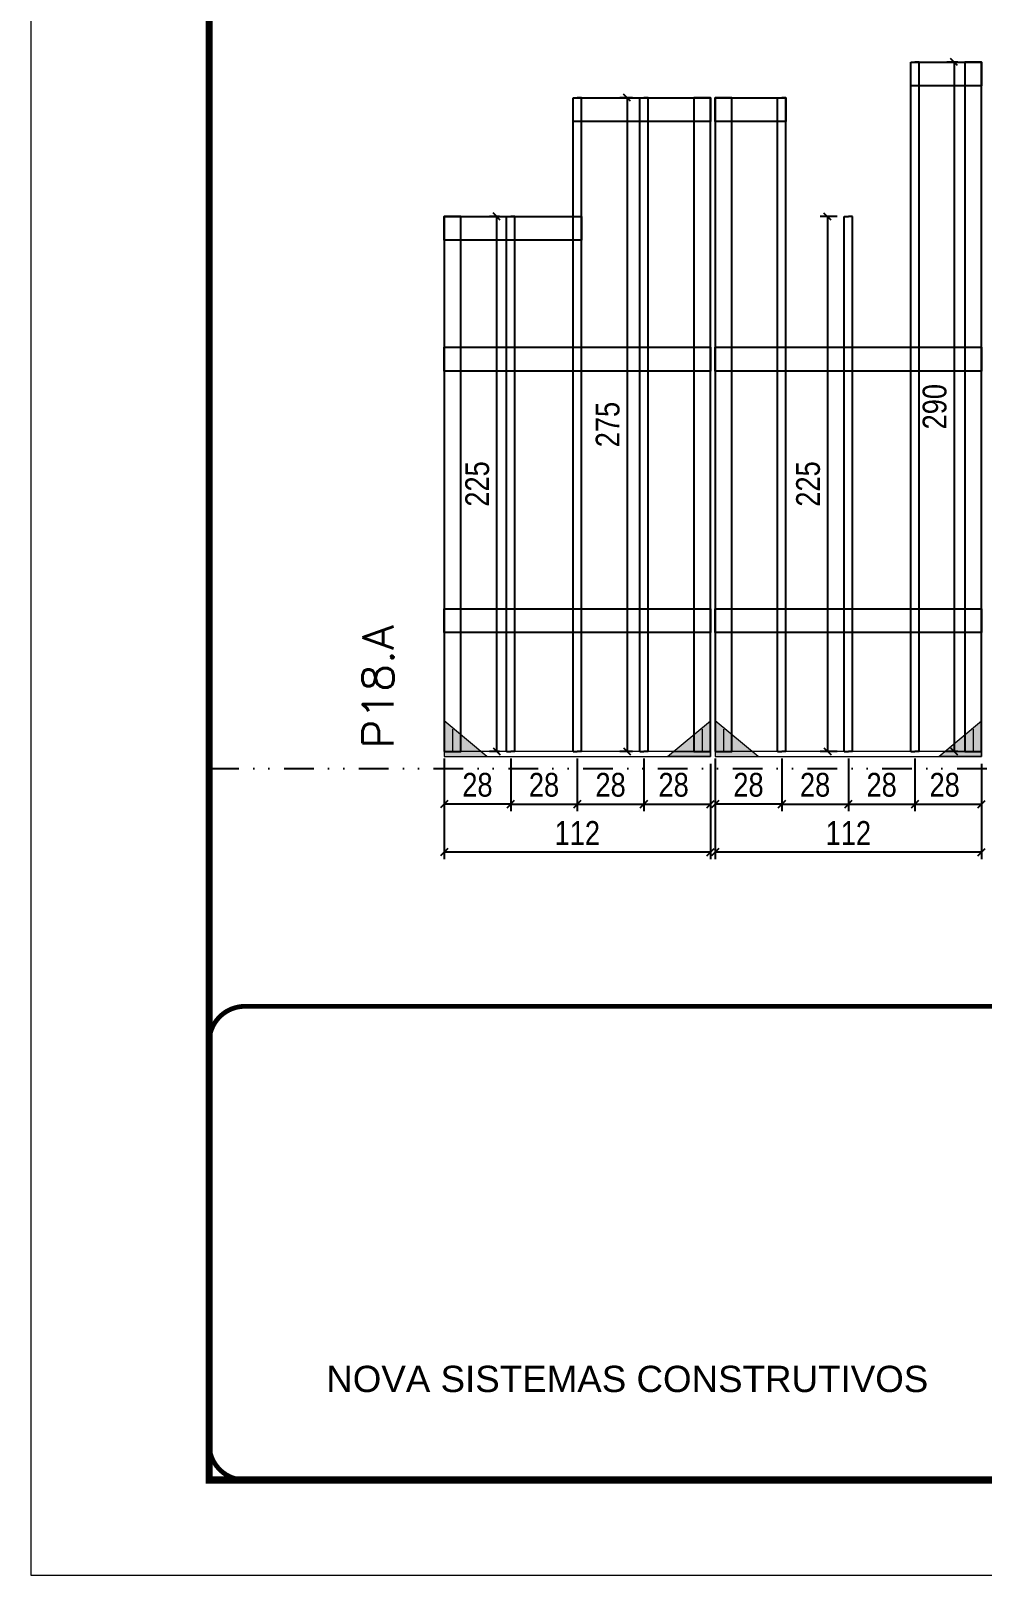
# Model space of a CAD drawing. Extents: x 14400 to 27878, y -21631 to 6985.
# Drawn here: x 19182 to 19582, y 2489 to 3139 of the extents above; entities that cross this region are included whole.
import ezdxf

# ---------------------------------------------------------------- set-up
doc = ezdxf.new("R2010")
doc.units = 0
for name, pattern in [('CONTINUO', [0]), ('DASHED', [0.75, 0.5, -0.25]), ('DIVIDE2', [0.625, 0.25, -0.125, 0, -0.125, 0, -0.125]), ('HIDDEN', [0.375, 0.25, -0.125])]:
    doc.linetypes.add(name, pattern=pattern)
for name, color, linetype in [('COTA', 241, 'Continuous'), ('Nível', 160, 'Continuous'), ('SARR_2.2x10', 60, 'Continuous'), ('SARR_3.5x7', 81, 'Continuous'), ('SARR_7x7', 40, 'Continuous')]:
    doc.layers.add(name, color=color, linetype=linetype)
for name, color, linetype, lineweight in [('Folhas', 255, 'Continuous', 9), ('Madeira', 126, 'Continuous', 18), ('Sarr 2.2x7', 40, 'Continuous', 9), ('SARRAFO DE PRESSAO', 251, 'DASHED', 9), ('Texto Seção', 7, 'Continuous', 15)]:
    doc.layers.add(name, color=color, linetype=linetype, lineweight=lineweight)
doc.styles.add('ARIAL', font='arial.ttf')
doc.styles.add('COTA TECNICA', font='techl___.ttf', dxfattribs={"height": 10})
doc.styles.add('REGUA-120', font='ROMANS.shx', dxfattribs={"height": 15})
doc.dimstyles.new('PAINEL', dxfattribs={"dimtxt": 10, "dimasz": 3, "dimexe": 3, "dimexo": 3, "dimgap": 3, "dimtad": 1, "dimdec": 1, "dimzin": 12, "dimdsep": 46, "dimtxsty": 'COTA TECNICA', "dimblk1": 'OBLIQUE', "dimblk2": 'OBLIQUE', "dimsah": 1, "dimcen": 0.9, "dimclrd": 4, "dimclre": 4, "dimclrt": 240, "dimadec": 1, "dimazin": 3, "dimtfac": 1, "dimtdec": 1, "dimtmove": 0, "dimatfit": 3, "dimfxl": 1, "dimtolj": 1, "dimtzin": 12, "dimarcsym": 0})

# ---------------------------------------------------------------- blocks, each defined once
blk = doc.blocks.new('9999999999')
at = {"color": 30, "linetype": 'CONTINUO', "const_width": 2}
blk.add_lwpolyline([(99583.98, 34230.21), (99583.98, 34414.45, 0.414214), (99568.98, 34429.45), (98228.98, 34429.45, 0.414214), (98213.98, 34414.45), (98213.98, 34245.21, 0.414214), (98228.98, 34230.21), (99583.98, 34230.21)], format="xyb", dxfattribs=at)
at = {"layer": 'Folhas'}
blk.add_lwpolyline([(98138.98, 34190.21), (99623.98, 34190.21), (99623.98, 35240.21), (98138.98, 35240.21)], close=True, dxfattribs=at)
at = {"layer": 'Folhas', "color": 30, "const_width": 3}
blk.add_lwpolyline([(98213.98, 34230.21), (99583.98, 34230.21), (99583.98, 35200.21), (98213.98, 35200.21)], close=True, dxfattribs=at)
at = {"color": 7, "linetype": 'Continuous', "ltscale": 5, "style": 'ARIAL'}
blk.add_text('NOVA SISTEMAS CONSTRUTIVOS', height=11.0592, dxfattribs=at).set_placement((98263.19, 34267.21))
blk = doc.blocks.new('_Oblique')
at = {"color": 0, "linetype": 'ByBlock', "lineweight": -2}
blk.add_line((-0.5, -0.5), (0.5, 0.5), dxfattribs=at)
blk = doc.blocks.new('*D6432')
at = {"layer": 'COTA', "color": 4, "lineweight": -2, "transparency": 16777216}
for p, q in [((19469.77, 2817.28), (19469.77, 2790.11)), ((19581.77, 2817.28), (19581.77, 2790.11)), ((19581.77, 2793.11), (19469.77, 2793.11))]:
    blk.add_line(p, q, dxfattribs=at)
at = {"layer": 'Defpoints', "color": 0, "transparency": 16777216}
for p in [(19469.77, 2820.28), (19581.77, 2820.28), (19469.77, 2793.11)]:
    blk.add_point(p, dxfattribs=at)
at = {"layer": 'COTA', "color": 4, "lineweight": -2, "transparency": 16777216, "xscale": 3, "yscale": 3, "zscale": 3, "rotation": 180}
blk.add_blockref('_Oblique', (19469.77, 2793.11), dxfattribs=at)
at = {"layer": 'COTA', "color": 4, "lineweight": -2, "transparency": 16777216, "xscale": 3, "yscale": 3, "zscale": 3}
blk.add_blockref('_Oblique', (19581.77, 2793.11), dxfattribs=at)
at = {"layer": 'COTA', "color": 240, "transparency": 16777216, "insert": (19525.77, 2801.17), "char_height": 10, "attachment_point": 5, "style": 'COTA TECNICA'}
blk.add_mtext('\\A1;112', dxfattribs=at)
blk = doc.blocks.new('*D6433')
at = {"layer": 'COTA', "color": 4, "lineweight": -2, "transparency": 16777216}
for p, q in [((19469.77, 2832.48), (19469.77, 2810.28)), ((19497.77, 2832.48), (19497.77, 2810.28)), ((19497.77, 2813.28), (19469.77, 2813.28))]:
    blk.add_line(p, q, dxfattribs=at)
at = {"layer": 'Defpoints', "color": 0, "transparency": 16777216}
for p in [(19469.77, 2835.48), (19497.77, 2835.48), (19469.77, 2813.28)]:
    blk.add_point(p, dxfattribs=at)
at = {"layer": 'COTA', "color": 4, "lineweight": -2, "transparency": 16777216, "xscale": 3, "yscale": 3, "zscale": 3, "rotation": 180}
blk.add_blockref('_Oblique', (19469.77, 2813.28), dxfattribs=at)
at = {"layer": 'COTA', "color": 4, "lineweight": -2, "transparency": 16777216, "xscale": 3, "yscale": 3, "zscale": 3}
blk.add_blockref('_Oblique', (19497.77, 2813.28), dxfattribs=at)
at = {"layer": 'COTA', "color": 240, "transparency": 16777216, "insert": (19483.77, 2821.38), "char_height": 10, "attachment_point": 5, "style": 'COTA TECNICA'}
blk.add_mtext('\\A1;28', dxfattribs=at)
blk = doc.blocks.new('*D6434')
at = {"layer": 'COTA', "color": 4, "lineweight": -2, "transparency": 16777216}
for p, q in [((19553.77, 2832.48), (19553.77, 2810.28)), ((19581.77, 2830.28), (19581.77, 2810.28)), ((19553.77, 2813.28), (19581.77, 2813.28))]:
    blk.add_line(p, q, dxfattribs=at)
at = {"layer": 'Defpoints', "color": 0, "transparency": 16777216}
for p in [(19553.77, 2835.48), (19581.77, 2833.28), (19581.77, 2813.28)]:
    blk.add_point(p, dxfattribs=at)
at = {"layer": 'COTA', "color": 4, "lineweight": -2, "transparency": 16777216, "xscale": 3, "yscale": 3, "zscale": 3, "rotation": 180}
blk.add_blockref('_Oblique', (19553.77, 2813.28), dxfattribs=at)
at = {"layer": 'COTA', "color": 4, "lineweight": -2, "transparency": 16777216, "xscale": 3, "yscale": 3, "zscale": 3}
blk.add_blockref('_Oblique', (19581.77, 2813.28), dxfattribs=at)
at = {"layer": 'COTA', "color": 240, "transparency": 16777216, "insert": (19566.27, 2821.38), "char_height": 10, "attachment_point": 5, "style": 'COTA TECNICA'}
blk.add_mtext('\\A1;28', dxfattribs=at)
blk = doc.blocks.new('*D6435')
at = {"layer": 'COTA', "color": 4, "lineweight": -2, "transparency": 16777216}
for p, q in [((19497.77, 2832.48), (19497.77, 2810.28)), ((19525.77, 2832.48), (19525.77, 2810.28)), ((19497.77, 2813.28), (19525.77, 2813.28))]:
    blk.add_line(p, q, dxfattribs=at)
at = {"layer": 'Defpoints', "color": 0, "transparency": 16777216}
for p in [(19497.77, 2835.48), (19525.77, 2835.48), (19525.77, 2813.28)]:
    blk.add_point(p, dxfattribs=at)
at = {"layer": 'COTA', "color": 4, "lineweight": -2, "transparency": 16777216, "xscale": 3, "yscale": 3, "zscale": 3, "rotation": 180}
blk.add_blockref('_Oblique', (19497.77, 2813.28), dxfattribs=at)
at = {"layer": 'COTA', "color": 4, "lineweight": -2, "transparency": 16777216, "xscale": 3, "yscale": 3, "zscale": 3}
blk.add_blockref('_Oblique', (19525.77, 2813.28), dxfattribs=at)
at = {"layer": 'COTA', "color": 240, "transparency": 16777216, "insert": (19511.77, 2821.38), "char_height": 10, "attachment_point": 5, "style": 'COTA TECNICA'}
blk.add_mtext('\\A1;28', dxfattribs=at)
blk = doc.blocks.new('*D6436')
at = {"layer": 'COTA', "color": 4, "lineweight": -2, "transparency": 16777216}
for p, q in [((19525.77, 2832.48), (19525.77, 2810.28)), ((19553.77, 2832.48), (19553.77, 2810.28)), ((19525.77, 2813.28), (19553.77, 2813.28))]:
    blk.add_line(p, q, dxfattribs=at)
at = {"layer": 'Defpoints', "color": 0, "transparency": 16777216}
for p in [(19525.77, 2835.48), (19553.77, 2835.48), (19553.77, 2813.28)]:
    blk.add_point(p, dxfattribs=at)
at = {"layer": 'COTA', "color": 4, "lineweight": -2, "transparency": 16777216, "xscale": 3, "yscale": 3, "zscale": 3, "rotation": 180}
blk.add_blockref('_Oblique', (19525.77, 2813.28), dxfattribs=at)
at = {"layer": 'COTA', "color": 4, "lineweight": -2, "transparency": 16777216, "xscale": 3, "yscale": 3, "zscale": 3}
blk.add_blockref('_Oblique', (19553.77, 2813.28), dxfattribs=at)
at = {"layer": 'COTA', "color": 240, "transparency": 16777216, "insert": (19539.77, 2821.38), "char_height": 10, "attachment_point": 5, "style": 'COTA TECNICA'}
blk.add_mtext('\\A1;28', dxfattribs=at)
blk = doc.blocks.new('*D6406')
at = {"layer": 'COTA', "color": 4, "lineweight": -2, "transparency": 16777216}
for p, q in [((19355.77, 2817.28), (19355.77, 2790.11)), ((19467.77, 2817.28), (19467.77, 2790.11)), ((19467.77, 2793.11), (19355.77, 2793.11))]:
    blk.add_line(p, q, dxfattribs=at)
at = {"layer": 'Defpoints', "color": 0, "transparency": 16777216}
for p in [(19355.77, 2820.28), (19467.77, 2820.28), (19355.77, 2793.11)]:
    blk.add_point(p, dxfattribs=at)
at = {"layer": 'COTA', "color": 4, "lineweight": -2, "transparency": 16777216, "xscale": 3, "yscale": 3, "zscale": 3, "rotation": 180}
blk.add_blockref('_Oblique', (19355.77, 2793.11), dxfattribs=at)
at = {"layer": 'COTA', "color": 4, "lineweight": -2, "transparency": 16777216, "xscale": 3, "yscale": 3, "zscale": 3}
blk.add_blockref('_Oblique', (19467.77, 2793.11), dxfattribs=at)
at = {"layer": 'COTA', "color": 240, "transparency": 16777216, "insert": (19411.77, 2801.17), "char_height": 10, "attachment_point": 5, "style": 'COTA TECNICA'}
blk.add_mtext('\\A1;112', dxfattribs=at)
blk = doc.blocks.new('*D6407')
at = {"layer": 'COTA', "color": 4, "lineweight": -2, "transparency": 16777216}
for p, q in [((19355.77, 2832.48), (19355.77, 2810.28)), ((19383.77, 2832.48), (19383.77, 2810.28)), ((19383.77, 2813.28), (19355.77, 2813.28))]:
    blk.add_line(p, q, dxfattribs=at)
at = {"layer": 'Defpoints', "color": 0, "transparency": 16777216}
for p in [(19355.77, 2835.48), (19383.77, 2835.48), (19355.77, 2813.28)]:
    blk.add_point(p, dxfattribs=at)
at = {"layer": 'COTA', "color": 4, "lineweight": -2, "transparency": 16777216, "xscale": 3, "yscale": 3, "zscale": 3, "rotation": 180}
blk.add_blockref('_Oblique', (19355.77, 2813.28), dxfattribs=at)
at = {"layer": 'COTA', "color": 4, "lineweight": -2, "transparency": 16777216, "xscale": 3, "yscale": 3, "zscale": 3}
blk.add_blockref('_Oblique', (19383.77, 2813.28), dxfattribs=at)
at = {"layer": 'COTA', "color": 240, "transparency": 16777216, "insert": (19369.77, 2821.38), "char_height": 10, "attachment_point": 5, "style": 'COTA TECNICA'}
blk.add_mtext('\\A1;28', dxfattribs=at)
blk = doc.blocks.new('*D6408')
at = {"layer": 'COTA', "color": 4, "lineweight": -2, "transparency": 16777216}
for p, q in [((19439.77, 2832.48), (19439.77, 2810.28)), ((19467.77, 2830.28), (19467.77, 2810.28)), ((19439.77, 2813.28), (19467.77, 2813.28))]:
    blk.add_line(p, q, dxfattribs=at)
at = {"layer": 'Defpoints', "color": 0, "transparency": 16777216}
for p in [(19439.77, 2835.48), (19467.77, 2833.28), (19467.77, 2813.28)]:
    blk.add_point(p, dxfattribs=at)
at = {"layer": 'COTA', "color": 4, "lineweight": -2, "transparency": 16777216, "xscale": 3, "yscale": 3, "zscale": 3, "rotation": 180}
blk.add_blockref('_Oblique', (19439.77, 2813.28), dxfattribs=at)
at = {"layer": 'COTA', "color": 4, "lineweight": -2, "transparency": 16777216, "xscale": 3, "yscale": 3, "zscale": 3}
blk.add_blockref('_Oblique', (19467.77, 2813.28), dxfattribs=at)
at = {"layer": 'COTA', "color": 240, "transparency": 16777216, "insert": (19452.27, 2821.38), "char_height": 10, "attachment_point": 5, "style": 'COTA TECNICA'}
blk.add_mtext('\\A1;28', dxfattribs=at)
blk = doc.blocks.new('*D6409')
at = {"layer": 'COTA', "color": 4, "lineweight": -2, "transparency": 16777216}
for p, q in [((19383.77, 2832.48), (19383.77, 2810.28)), ((19411.77, 2832.48), (19411.77, 2810.28)), ((19383.77, 2813.28), (19411.77, 2813.28))]:
    blk.add_line(p, q, dxfattribs=at)
at = {"layer": 'Defpoints', "color": 0, "transparency": 16777216}
for p in [(19383.77, 2835.48), (19411.77, 2835.48), (19411.77, 2813.28)]:
    blk.add_point(p, dxfattribs=at)
at = {"layer": 'COTA', "color": 4, "lineweight": -2, "transparency": 16777216, "xscale": 3, "yscale": 3, "zscale": 3, "rotation": 180}
blk.add_blockref('_Oblique', (19383.77, 2813.28), dxfattribs=at)
at = {"layer": 'COTA', "color": 4, "lineweight": -2, "transparency": 16777216, "xscale": 3, "yscale": 3, "zscale": 3}
blk.add_blockref('_Oblique', (19411.77, 2813.28), dxfattribs=at)
at = {"layer": 'COTA', "color": 240, "transparency": 16777216, "insert": (19397.77, 2821.38), "char_height": 10, "attachment_point": 5, "style": 'COTA TECNICA'}
blk.add_mtext('\\A1;28', dxfattribs=at)
blk = doc.blocks.new('*D6410')
at = {"layer": 'COTA', "color": 4, "lineweight": -2, "transparency": 16777216}
for p, q in [((19411.77, 2832.48), (19411.77, 2810.28)), ((19439.77, 2832.48), (19439.77, 2810.28)), ((19411.77, 2813.28), (19439.77, 2813.28))]:
    blk.add_line(p, q, dxfattribs=at)
at = {"layer": 'Defpoints', "color": 0, "transparency": 16777216}
for p in [(19411.77, 2835.48), (19439.77, 2835.48), (19439.77, 2813.28)]:
    blk.add_point(p, dxfattribs=at)
at = {"layer": 'COTA', "color": 4, "lineweight": -2, "transparency": 16777216, "xscale": 3, "yscale": 3, "zscale": 3, "rotation": 180}
blk.add_blockref('_Oblique', (19411.77, 2813.28), dxfattribs=at)
at = {"layer": 'COTA', "color": 4, "lineweight": -2, "transparency": 16777216, "xscale": 3, "yscale": 3, "zscale": 3}
blk.add_blockref('_Oblique', (19439.77, 2813.28), dxfattribs=at)
at = {"layer": 'COTA', "color": 240, "transparency": 16777216, "insert": (19425.77, 2821.38), "char_height": 10, "attachment_point": 5, "style": 'COTA TECNICA'}
blk.add_mtext('\\A1;28', dxfattribs=at)
blk = doc.blocks.new('*D6411')
at = {"layer": 'COTA', "color": 4, "lineweight": -2, "transparency": 16777216}
for p, q in [((19379.02, 3060.48), (19374.84, 3060.48)), ((19377.84, 3060.48), (19377.84, 2835.48)), ((19379.02, 2835.48), (19374.84, 2835.48))]:
    blk.add_line(p, q, dxfattribs=at)
at = {"layer": 'Defpoints', "color": 0, "transparency": 16777216}
for p in [(19382.02, 3060.48), (19377.84, 2835.48), (19382.02, 2835.48)]:
    blk.add_point(p, dxfattribs=at)
at = {"layer": 'COTA', "color": 4, "lineweight": -2, "transparency": 16777216, "xscale": 3, "yscale": 3, "zscale": 3}
for p, rotation in [((19377.84, 3060.48), 90), ((19377.84, 2835.48), 270)]:
    blk.add_blockref('_Oblique', p, dxfattribs=dict(at, rotation=rotation))
at = {"layer": 'COTA', "color": 240, "transparency": 16777216, "insert": (19369.73, 2947.98), "char_height": 10, "attachment_point": 5, "rotation": 90, "style": 'COTA TECNICA'}
blk.add_mtext('\\A1;225', dxfattribs=at)
blk = doc.blocks.new('*D6430')
at = {"layer": 'COTA', "color": 4, "lineweight": -2, "transparency": 16777216}
for p, q in [((19435.02, 3110.45), (19429.69, 3110.45)), ((19432.69, 3110.45), (19432.69, 2835.48)), ((19435.02, 2835.48), (19429.69, 2835.48))]:
    blk.add_line(p, q, dxfattribs=at)
at = {"layer": 'Defpoints', "color": 0, "transparency": 16777216}
for p in [(19438.02, 3110.45), (19432.69, 2835.48), (19438.02, 2835.48)]:
    blk.add_point(p, dxfattribs=at)
at = {"layer": 'COTA', "color": 4, "lineweight": -2, "transparency": 16777216, "xscale": 3, "yscale": 3, "zscale": 3}
for p, rotation in [((19432.69, 3110.45), 90), ((19432.69, 2835.48), 270)]:
    blk.add_blockref('_Oblique', p, dxfattribs=dict(at, rotation=rotation))
at = {"layer": 'COTA', "color": 240, "transparency": 16777216, "insert": (19424.58, 2972.97), "char_height": 10, "attachment_point": 5, "rotation": 90, "style": 'COTA TECNICA'}
blk.add_mtext('\\A1;275', dxfattribs=at)
blk = doc.blocks.new('*D6431')
at = {"layer": 'COTA', "color": 4, "lineweight": -2, "transparency": 16777216}
for p, q in [((19521.02, 3060.45), (19513.98, 3060.45)), ((19516.98, 3060.45), (19516.98, 2835.48)), ((19521.02, 2835.48), (19513.98, 2835.48))]:
    blk.add_line(p, q, dxfattribs=at)
at = {"layer": 'Defpoints', "color": 0, "transparency": 16777216}
for p in [(19524.02, 3060.45), (19516.98, 2835.48), (19524.02, 2835.48)]:
    blk.add_point(p, dxfattribs=at)
at = {"layer": 'COTA', "color": 4, "lineweight": -2, "transparency": 16777216, "xscale": 3, "yscale": 3, "zscale": 3}
for p, rotation in [((19516.98, 3060.45), 90), ((19516.98, 2835.48), 270)]:
    blk.add_blockref('_Oblique', p, dxfattribs=dict(at, rotation=rotation))
at = {"layer": 'COTA', "color": 240, "transparency": 16777216, "insert": (19508.87, 2947.97), "char_height": 10, "attachment_point": 5, "rotation": 90, "style": 'COTA TECNICA'}
blk.add_mtext('\\A1;225', dxfattribs=at)
blk = doc.blocks.new('*D6499')
at = {"layer": 'COTA', "color": 4, "lineweight": -2, "transparency": 16777216}
for p, q in [((19571.77, 3125.45), (19567.23, 3125.45)), ((19570.23, 3125.45), (19570.23, 2835.48)), ((19571.77, 2835.48), (19567.23, 2835.48))]:
    blk.add_line(p, q, dxfattribs=at)
at = {"layer": 'Defpoints', "color": 0, "transparency": 16777216}
for p in [(19574.77, 3125.45), (19570.23, 2835.48), (19574.77, 2835.48)]:
    blk.add_point(p, dxfattribs=at)
at = {"layer": 'COTA', "color": 4, "lineweight": -2, "transparency": 16777216, "xscale": 3, "yscale": 3, "zscale": 3}
for p, rotation in [((19570.23, 3125.45), 90), ((19570.23, 2835.48), 270)]:
    blk.add_blockref('_Oblique', p, dxfattribs=dict(at, rotation=rotation))
at = {"layer": 'COTA', "color": 240, "transparency": 16777216, "insert": (19562.09, 2980.47), "char_height": 10, "attachment_point": 5, "rotation": 90, "style": 'COTA TECNICA'}
blk.add_mtext('\\A1;290', dxfattribs=at)

msp = doc.modelspace()

# ---------------------------------------------------------------- hatches: boundary and pattern name
at = {"layer": 'Madeira'}
h = msp.add_hatch(color=252, dxfattribs=at)
h.dxf.hatch_style = 2
h.paths.add_polyline_path([(19355.77, 2848.28), (19355.77, 2833.28), (19373.77, 2833.28)])
h = msp.add_hatch(color=252, dxfattribs=at)
h.dxf.hatch_style = 2
h.paths.add_polyline_path([(19467.77, 2848.28), (19467.77, 2833.28), (19449.77, 2833.28)])
h = msp.add_hatch(color=252, dxfattribs=at)
h.dxf.hatch_style = 2
h.paths.add_polyline_path([(19469.77, 2848.28), (19469.77, 2833.28), (19487.77, 2833.28)])
h = msp.add_hatch(color=252, dxfattribs=at)
h.dxf.hatch_style = 2
h.paths.add_polyline_path([(19581.77, 2848.28), (19581.77, 2833.28), (19563.77, 2833.28)])

# ---------------------------------------------------------------- linework, layer by layer
at = {"layer": 'Madeira', "color": 1, "linetype": 'HIDDEN'}
for p, q in [((19359.27, 2844.78), (19359.27, 2835.48)), ((19359.27, 2844.78), (19359.27, 2835.48)), ((19362.77, 2841.28), (19362.77, 2835.48)), ((19464.27, 2844.78), (19464.27, 2835.48)), ((19464.27, 2844.78), (19464.27, 2835.48)), ((19473.27, 2844.78), (19473.27, 2835.48)), ((19473.27, 2844.78), (19473.27, 2835.48)), ((19476.77, 2841.28), (19476.77, 2835.48)), ((19578.27, 2844.78), (19578.27, 2835.48)), ((19578.27, 2844.78), (19578.27, 2835.48)), ((19365.61, 2835.48), (19355.77, 2835.48)), ((19365.61, 2835.48), (19355.77, 2835.48)), ((19371.57, 2835.48), (19355.77, 2835.48)), ((19451.97, 2835.48), (19467.77, 2835.48)), ((19457.94, 2835.48), (19467.77, 2835.48)), ((19457.94, 2835.48), (19467.77, 2835.48)), ((19479.61, 2835.48), (19469.77, 2835.48)), ((19479.61, 2835.48), (19469.77, 2835.48)), ((19485.57, 2835.48), (19469.77, 2835.48)), ((19565.97, 2835.48), (19581.77, 2835.48)), ((19571.94, 2835.48), (19581.77, 2835.48)), ((19571.94, 2835.48), (19581.77, 2835.48))]:
    msp.add_line(p, q, dxfattribs=at)
at = {"layer": 'Madeira'}
for p, q in [((19355.77, 2835.48), (19355.77, 2833.28)), ((19355.77, 2835.48), (19355.77, 2833.28)), ((19355.77, 2835.48), (19355.77, 2833.28)), ((19469.77, 2835.48), (19469.77, 2833.28)), ((19469.77, 2835.48), (19469.77, 2833.28)), ((19469.77, 2835.48), (19469.77, 2833.28))]:
    msp.add_line(p, q, dxfattribs=at)
at = {"layer": 'Madeira', "color": 0}
for points in [[(19355.77, 2848.28), (19355.77, 2833.28), (19373.77, 2833.28), (19355.77, 2848.28)], [(19467.77, 2848.28), (19467.77, 2833.28), (19449.77, 2833.28), (19467.77, 2848.28)], [(19469.77, 2848.28), (19469.77, 2833.28), (19487.77, 2833.28), (19469.77, 2848.28)], [(19581.77, 2848.28), (19581.77, 2833.28), (19563.77, 2833.28), (19581.77, 2848.28)]]:
    msp.add_lwpolyline(points, dxfattribs=at)
at = {"layer": 'Nível', "color": 4, "linetype": 'DIVIDE2', "ltscale": 50}
msp.add_line((19256.97, 2828.29), (20626.97, 2828.29), dxfattribs=at)
at = {"layer": 'Sarr 2.2x7'}
for points in [[(19467.77, 2835.48), (19355.77, 2835.48), (19355.77, 2833.28), (19467.77, 2833.28)], [(19581.77, 2835.48), (19469.77, 2835.48), (19469.77, 2833.28), (19581.77, 2833.28)]]:
    msp.add_lwpolyline(points, close=True, dxfattribs=at)
at = {"layer": 'SARR_2.2x10'}
for points in [[(19552.02, 3125.45), (19581.77, 3125.45), (19581.77, 3115.45), (19552.02, 3115.45)], [(19410.02, 3110.45), (19467.77, 3110.45), (19467.77, 3100.45), (19410.02, 3100.45)], [(19469.77, 3110.45), (19499.52, 3110.45), (19499.52, 3100.45), (19469.77, 3100.45)], [(19355.77, 3060.48), (19413.52, 3060.48), (19413.52, 3050.48), (19355.77, 3050.48)], [(19355.77, 3005.45), (19467.77, 3005.45), (19467.77, 2995.45), (19355.77, 2995.45)], [(19469.77, 3005.45), (19581.77, 3005.45), (19581.77, 2995.45), (19469.77, 2995.45)], [(19355.77, 2895.45), (19467.77, 2895.45), (19467.77, 2885.45), (19355.77, 2885.45)], [(19469.77, 2895.45), (19581.77, 2895.45), (19581.77, 2885.45), (19469.77, 2885.45)]]:
    msp.add_lwpolyline(points, close=True, dxfattribs=at)
at = {"layer": 'SARR_3.5x7'}
for p, q in [((19552.02, 2835.48), (19552.02, 3125.45)), ((19552.02, 3125.45), (19553.77, 3125.45)), ((19555.52, 3125.45), (19553.77, 3125.45)), ((19555.52, 2835.48), (19555.52, 3125.45)), ((19410.02, 2835.48), (19410.02, 3110.45)), ((19410.02, 3110.45), (19411.77, 3110.45)), ((19413.52, 3110.45), (19411.77, 3110.45)), ((19413.52, 2835.48), (19413.52, 3110.45)), ((19438.02, 2835.48), (19438.02, 3110.45)), ((19438.02, 3110.45), (19439.77, 3110.45)), ((19441.52, 3110.45), (19439.77, 3110.45)), ((19441.52, 2835.48), (19441.52, 3110.45)), ((19496.02, 2835.48), (19496.02, 3110.45)), ((19496.02, 3110.45), (19497.77, 3110.45)), ((19499.52, 3110.45), (19497.77, 3110.45)), ((19499.52, 2835.48), (19499.52, 3110.45)), ((19382.02, 2835.48), (19382.02, 3060.48)), ((19382.02, 3060.48), (19383.77, 3060.48)), ((19385.52, 3060.48), (19383.77, 3060.48)), ((19385.52, 2835.48), (19385.52, 3060.48)), ((19524.02, 2835.48), (19524.02, 3060.45)), ((19524.02, 3060.45), (19525.77, 3060.45)), ((19527.52, 3060.45), (19525.77, 3060.45)), ((19527.52, 2835.48), (19527.52, 3060.45)), ((19382.02, 2835.48), (19383.77, 2835.48)), ((19385.52, 2835.48), (19383.77, 2835.48)), ((19410.02, 2835.48), (19411.77, 2835.48)), ((19413.52, 2835.48), (19411.77, 2835.48)), ((19438.02, 2835.48), (19439.77, 2835.48)), ((19441.52, 2835.48), (19439.77, 2835.48)), ((19496.02, 2835.48), (19497.77, 2835.48)), ((19499.52, 2835.48), (19497.77, 2835.48)), ((19524.02, 2835.48), (19525.77, 2835.48)), ((19527.52, 2835.48), (19525.77, 2835.48)), ((19552.02, 2835.48), (19553.77, 2835.48)), ((19555.52, 2835.48), (19553.77, 2835.48))]:
    msp.add_line(p, q, dxfattribs=at)
at = {"layer": 'SARR_7x7'}
for points in [[(19574.77, 2835.48), (19581.77, 2835.48), (19581.77, 3125.45), (19574.77, 3125.45)], [(19460.77, 2835.48), (19467.77, 2835.48), (19467.77, 3110.45), (19460.77, 3110.45)], [(19469.77, 2835.48), (19476.77, 2835.48), (19476.77, 3110.45), (19469.77, 3110.45)], [(19355.77, 2835.48), (19362.77, 2835.48), (19362.77, 3060.48), (19355.77, 3060.48)]]:
    msp.add_lwpolyline(points, close=True, dxfattribs=at)

# ---------------------------------------------------------------- block references
at = {"layer": 'SARRAFO DE PRESSAO', "color": 6, "linetype": 'ByBlock'}
msp.add_blockref('9999999999', (-78957.01, -31701.2), dxfattribs=at)

# ---------------------------------------------------------------- texts
at = {"layer": 'Texto Seção', "style": 'REGUA-120', "width": 1.05}
msp.add_text('P18.A', height=13, rotation=90, dxfattribs=at).set_placement((19334.48, 2836.58))

# ---------------------------------------------------------------- dimensions: what is measured, and where the dimension line sits
at = {"layer": 'COTA'}
for base, p1, p2, angle, picture, middle in [((19570.23, 2835.48), (19574.77, 3125.45), (19574.77, 2835.48), 90, '*D6499', (19562.09, 2980.47)), ((19432.69, 2835.48), (19438.02, 3110.45), (19438.02, 2835.48), 90, '*D6430', (19424.58, 2972.97)), ((19377.84, 2835.48), (19382.02, 3060.48), (19382.02, 2835.48), 90, '*D6411', (19369.73, 2947.98)), ((19516.98, 2835.48), (19524.02, 3060.45), (19524.02, 2835.48), 90, '*D6431', (19508.87, 2947.97)), ((19355.77, 2813.28), (19383.77, 2835.48), (19355.77, 2835.48), 180, '*D6407', (19369.77, 2821.38)), ((19469.77, 2813.28), (19497.77, 2835.48), (19469.77, 2835.48), 180, '*D6433', (19483.77, 2821.38)), ((19355.77, 2793.11), (19467.77, 2820.28), (19355.77, 2820.28), 180, '*D6406', (19411.77, 2801.17)), ((19469.77, 2793.11), (19581.77, 2820.28), (19469.77, 2820.28), 180, '*D6432', (19525.77, 2801.17))]:
    dim = msp.add_linear_dim(base=base, p1=p1, p2=p2, angle=angle, dimstyle='PAINEL', override={"dimtmove": 1}, dxfattribs=at)
    dim.commit()
    dim.dimension.update_dxf_attribs({"geometry": picture, "text_midpoint": middle})
for base, p1, p2, picture, middle in [((19411.77, 2813.28), (19383.77, 2835.48), (19411.77, 2835.48), '*D6409', (19397.77, 2821.38)), ((19439.77, 2813.28), (19411.77, 2835.48), (19439.77, 2835.48), '*D6410', (19425.77, 2821.38)), ((19525.77, 2813.28), (19497.77, 2835.48), (19525.77, 2835.48), '*D6435', (19511.77, 2821.38)), ((19553.77, 2813.28), (19525.77, 2835.48), (19553.77, 2835.48), '*D6436', (19539.77, 2821.38))]:
    dim = msp.add_linear_dim(base=base, p1=p1, p2=p2, dimstyle='PAINEL', override={"dimtmove": 1}, dxfattribs=at)
    dim.commit()
    dim.dimension.update_dxf_attribs({"geometry": picture, "text_midpoint": middle})
for base, p1, p2, picture, middle in [((19467.77, 2813.28), (19439.77, 2835.48), (19467.77, 2833.28), '*D6408', (19452.27, 2813.28)), ((19581.77, 2813.28), (19553.77, 2835.48), (19581.77, 2833.28), '*D6434', (19566.27, 2813.28))]:
    dim = msp.add_linear_dim(base=base, p1=p1, p2=p2, dimstyle='PAINEL', override={"dimtmove": 1}, dxfattribs=at)
    dim.commit()
    dim.dimension.update_dxf_attribs({"geometry": picture, "text_midpoint": middle, "dimtype": 160})

doc.saveas('drawing.dxf')
